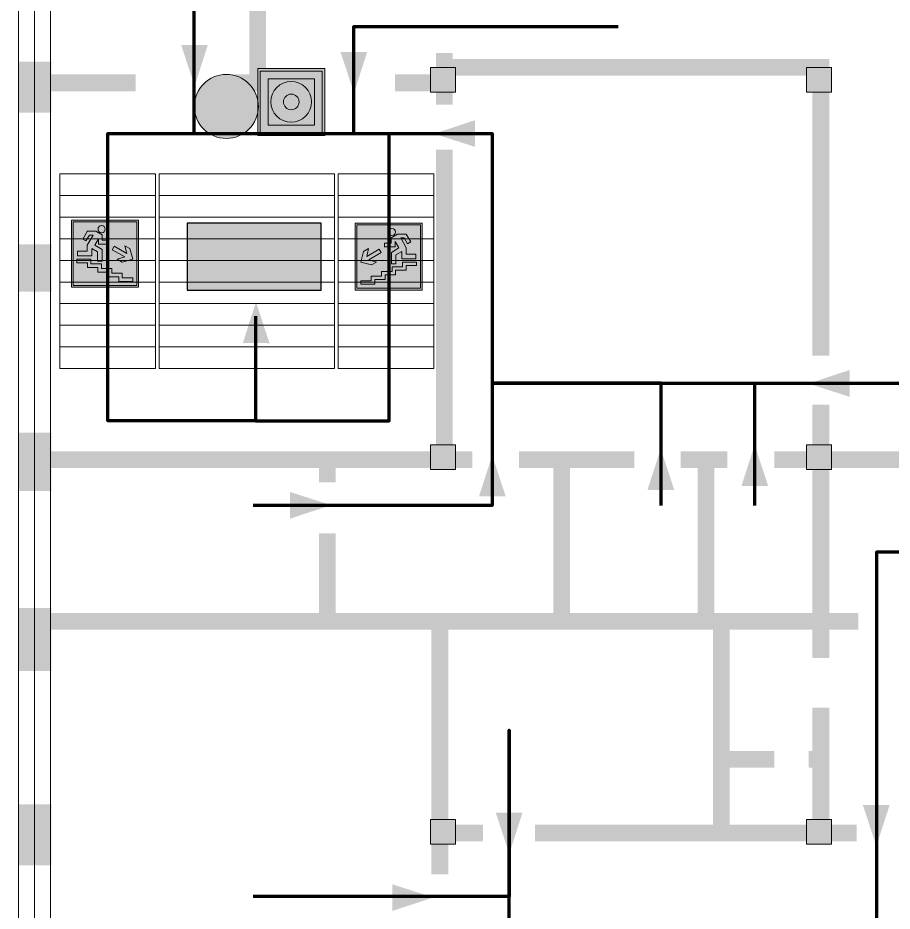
# Model space of a CAD drawing. Header units: millimetres. Extents: x 13810 to 67229, y 12374 to 21950.
# Drawn here: x 23628.8 to 23722.7, y 14291.2 to 14387.2 of the extents above; entities that cross this region are included whole.
import ezdxf

# ---------------------------------------------------------------- set-up
doc = ezdxf.new("R2010")
doc.units = ezdxf.units.MM
doc.layers.add('План_Штампы', color=7, linetype='Continuous')

# ---------------------------------------------------------------- blocks, each defined once
blk = doc.blocks.new('вниз')
at = {"lineweight": 0, "true_color": 0xffffff}
h = blk.add_hatch(color=7, dxfattribs=at)
h.dxf.hatch_style = 1
h.paths.add_polyline_path([(40994.51, -4472.22), (40986.51, -4472.22), (40986.51, -4480.22), (40994.51, -4480.22)])
h.paths.add_polyline_path([(40994.31, -4472.42), (40994.31, -4480.01), (40986.71, -4480.01), (40986.71, -4472.42)], flags=16)
h.paths.add_polyline_path([(40988.43, -4473.53), (40989.43, -4473.53), (40990.19, -4473.96), (40990.19, -4474.6), (40991, -4474.6), (40991, -4475.06), (40989.73, -4475.06), (40989.73, -4474.46), (40989.3, -4475.18), (40990.17, -4475.7), (40990.17, -4477.11), (40989.63, -4477.11), (40989.63, -4476.01), (40988.94, -4475.59), (40988.94, -4476.46), (40988.94, -4476.46), (40987.47, -4476.46), (40987.26, -4476.46), (40987.26, -4475.92), (40988.4, -4475.92), (40988.4, -4475.2), (40989.1, -4473.99), (40988.66, -4473.99), (40988.24, -4474.7), (40987.86, -4474.47), (40988.41, -4473.56)], flags=0)
h.paths.add_polyline_path([(40990.55, -4473.29, -1), (40989.69, -4473.29, -1)], flags=0)
h.paths.add_polyline_path([(40988.85, -4476.89), (40988.85, -4477.43), (40990.1, -4477.43), (40990.1, -4477.99), (40991.34, -4477.99), (40991.34, -4478.54), (40992.59, -4478.54), (40992.59, -4479.09), (40993.83, -4479.09), (40993.83, -4479.52), (40992.17, -4479.52), (40992.17, -4478.97), (40990.91, -4478.97), (40990.91, -4478.41), (40989.68, -4478.41), (40989.68, -4477.86), (40988.43, -4477.86), (40988.43, -4477.31), (40987.6, -4477.31), (40987.18, -4477.31), (40987.18, -4476.89)], flags=0)
h.paths.add_polyline_path([(40991.61, -4475.33), (40993.12, -4476.2), (40992.9, -4475.27), (40993.48, -4475.6), (40993.83, -4476.88), (40992.56, -4477.22), (40991.97, -4476.88), (40992.9, -4476.61), (40991.38, -4475.74), (40991.58, -4475.39)], flags=0)
h.paths.add_polyline_path([(40990.19, -4473.96), (40989.43, -4473.53), (40988.43, -4473.53), (40988.41, -4473.56), (40987.86, -4474.47), (40988.24, -4474.7), (40988.66, -4473.99), (40989.1, -4473.99), (40988.4, -4475.2), (40988.4, -4475.92), (40987.26, -4475.92), (40987.26, -4476.46), (40987.47, -4476.46), (40988.94, -4476.46), (40988.94, -4476.27), (40988.94, -4475.59), (40989.63, -4476.01), (40989.63, -4477.11), (40990.17, -4477.11), (40990.17, -4475.7), (40989.3, -4475.18), (40989.73, -4474.46), (40989.73, -4475.06), (40991, -4475.06), (40991, -4474.6), (40990.19, -4474.6)], flags=0)
h.paths.add_polyline_path([(40990.55, -4473.29, 1), (40989.69, -4473.29, 1)], flags=0)
h.paths.add_polyline_path([(40991.61, -4475.33), (40991.58, -4475.39), (40991.38, -4475.74), (40992.9, -4476.61), (40991.97, -4476.88), (40992.56, -4477.22), (40993.83, -4476.88), (40993.48, -4475.6), (40992.9, -4475.27), (40993.12, -4476.2)], flags=0)
h.paths.add_polyline_path([(40990.1, -4477.43), (40988.85, -4477.43), (40988.85, -4476.89), (40987.18, -4476.89), (40987.18, -4477.31), (40987.6, -4477.31), (40988.43, -4477.31), (40988.43, -4477.86), (40989.68, -4477.86), (40989.68, -4478.41), (40990.91, -4478.41), (40990.91, -4478.97), (40992.17, -4478.97), (40992.17, -4479.52), (40993.83, -4479.52), (40993.83, -4479.09), (40992.59, -4479.09), (40992.59, -4478.54), (40991.34, -4478.54), (40991.34, -4477.99), (40990.1, -4477.99)], flags=0)
at = {"lineweight": 0}
h = blk.add_hatch(color=126, dxfattribs=at)
h.dxf.hatch_style = 1
h.paths.add_polyline_path([(40994.31, -4472.42), (40986.71, -4472.42), (40986.71, -4480.01), (40994.31, -4480.01)])
h.paths.add_polyline_path([(40988.43, -4473.53), (40989.43, -4473.53), (40990.19, -4473.96), (40990.19, -4474.6), (40991, -4474.6), (40991, -4475.06), (40989.73, -4475.06), (40989.73, -4474.46), (40989.3, -4475.18), (40990.17, -4475.7), (40990.17, -4477.11), (40989.63, -4477.11), (40989.63, -4476.01), (40988.94, -4475.59), (40988.94, -4476.46), (40988.94, -4476.46), (40987.47, -4476.46), (40987.26, -4476.46), (40987.26, -4475.92), (40988.4, -4475.92), (40988.4, -4475.2), (40989.1, -4473.99), (40988.66, -4473.99), (40988.24, -4474.7), (40987.86, -4474.47), (40988.41, -4473.56)], flags=16)
h.paths.add_polyline_path([(40990.55, -4473.29, -1), (40989.69, -4473.29, -1)], flags=16)
h.paths.add_polyline_path([(40988.85, -4476.89), (40988.85, -4477.43), (40990.1, -4477.43), (40990.1, -4477.99), (40991.34, -4477.99), (40991.34, -4478.54), (40992.59, -4478.54), (40992.59, -4479.09), (40993.83, -4479.09), (40993.83, -4479.52), (40992.17, -4479.52), (40992.17, -4478.97), (40990.91, -4478.97), (40990.91, -4478.41), (40989.68, -4478.41), (40989.68, -4477.86), (40988.43, -4477.86), (40988.43, -4477.31), (40987.6, -4477.31), (40987.18, -4477.31), (40987.18, -4476.89)], flags=16)
h.paths.add_polyline_path([(40991.61, -4475.33), (40993.12, -4476.2), (40992.9, -4475.27), (40993.48, -4475.6), (40993.83, -4476.88), (40992.56, -4477.22), (40991.97, -4476.88), (40992.9, -4476.61), (40991.38, -4475.74), (40991.58, -4475.39)], flags=16)
at = {"lineweight": 0, "true_color": 0xffffff}
h = blk.add_hatch(color=7, dxfattribs=at)
h.dxf.hatch_style = 1
h.paths.add_polyline_path([(40989.73, -4474.46), (40989.73, -4475.06), (40991, -4475.06), (40991, -4474.6), (40990.19, -4474.6), (40990.19, -4473.96), (40989.43, -4473.53), (40988.43, -4473.53), (40988.41, -4473.56), (40987.86, -4474.47), (40988.24, -4474.7), (40988.66, -4473.99), (40989.1, -4473.99), (40988.4, -4475.2), (40988.4, -4475.92), (40987.26, -4475.92), (40987.26, -4476.46), (40987.47, -4476.46), (40988.94, -4476.46), (40988.94, -4475.59), (40989.63, -4476.01), (40989.63, -4477.11), (40990.17, -4477.11), (40990.17, -4475.7), (40989.3, -4475.18)])
h.paths.add_polyline_path([(40989.69, -4473.29, 1), (40990.55, -4473.29, 1)])
h.paths.add_polyline_path([(40991.61, -4475.33), (40991.58, -4475.39), (40991.38, -4475.74), (40992.9, -4476.61), (40991.97, -4476.88), (40992.56, -4477.22), (40993.83, -4476.88), (40993.48, -4475.6), (40992.9, -4475.27), (40993.12, -4476.2)])
h.paths.add_polyline_path([(40990.1, -4477.43), (40988.85, -4477.43), (40988.85, -4476.89), (40987.18, -4476.89), (40987.18, -4477.31), (40987.6, -4477.31), (40988.43, -4477.31), (40988.43, -4477.86), (40989.68, -4477.86), (40989.68, -4478.41), (40990.91, -4478.41), (40990.91, -4478.97), (40992.17, -4478.97), (40992.17, -4479.52), (40993.83, -4479.52), (40993.83, -4479.09), (40992.59, -4479.09), (40992.59, -4478.54), (40991.34, -4478.54), (40991.34, -4477.99), (40990.1, -4477.99)])
at = {"color": 126, "lineweight": 0}
for points in [[(40986.51, -4472.22), (40994.51, -4472.22), (40994.51, -4480.22), (40986.51, -4480.22)], [(40986.71, -4472.42), (40994.31, -4472.42), (40994.31, -4480.01), (40986.71, -4480.01)]]:
    blk.add_lwpolyline(points, close=True, dxfattribs=at)
for points in [[(40987.47, -4476.46), (40987.26, -4476.46), (40987.26, -4475.92), (40988.4, -4475.92), (40988.4, -4475.2), (40989.1, -4473.99), (40988.66, -4473.99), (40988.24, -4474.7), (40987.86, -4474.47), (40988.41, -4473.56), (40988.43, -4473.53), (40989.43, -4473.53), (40990.19, -4473.96), (40990.19, -4474.6), (40991, -4474.6), (40991, -4475.06), (40989.73, -4475.06), (40989.73, -4474.46), (40989.3, -4475.18), (40990.17, -4475.7), (40990.17, -4477.11), (40989.63, -4477.11), (40989.63, -4476.01), (40988.94, -4475.59), (40988.94, -4476.46)], [(40991.58, -4475.39), (40991.38, -4475.74), (40992.9, -4476.61), (40991.97, -4476.88), (40992.56, -4477.22), (40993.83, -4476.88), (40993.48, -4475.6), (40992.9, -4475.27), (40993.12, -4476.2), (40991.61, -4475.33), (40991.58, -4475.39)], [(40987.6, -4477.31), (40987.18, -4477.31), (40987.18, -4476.89), (40988.85, -4476.89), (40988.85, -4477.43), (40990.1, -4477.43), (40990.1, -4477.99), (40991.34, -4477.99), (40991.34, -4478.54), (40992.59, -4478.54), (40992.59, -4479.09), (40993.83, -4479.09), (40993.83, -4479.52), (40992.17, -4479.52), (40992.17, -4478.97), (40990.91, -4478.97), (40990.91, -4478.41), (40989.68, -4478.41), (40989.68, -4477.86), (40988.43, -4477.86), (40988.43, -4477.31), (40987.6, -4477.31)], [(40987.47, -4476.46), (40988.94, -4476.46), (40988.94, -4476.27)]]:
    blk.add_lwpolyline(points, dxfattribs=at)
blk.add_circle((40990.12, -4473.29), 0.432, dxfattribs=at)
blk = doc.blocks.new('A$C54414219')
at = {"true_color": 0xffffff}
h = blk.add_hatch(color=7, dxfattribs=at)
h.paths.add_polyline_path([(2.39, -9.45), (2.39, -18.3), (11.23, -18.3), (11.23, -9.45)], flags=0)
h.paths.add_polyline_path([(10.71, -13.87, -1), (2.92, -13.87, -1)], flags=0)
h.paths.add_polyline_path([(8.3, -13.87, -1), (5.33, -13.87, -1)], flags=0)
h.paths.add_polyline_path([(0.41, -7.47), (0.41, -20.27), (13.21, -20.27), (13.21, -7.47)])
h.paths.add_polyline_path([(0.92, -19.77), (12.71, -19.77), (12.71, -7.98), (0.92, -7.98)], flags=16)
h.paths.add_polyline_path([(11.23, -9.45), (11.23, -18.3), (2.39, -18.3), (2.39, -9.45)], flags=0)
at = {"lineweight": 5}
h = blk.add_hatch(color=242, dxfattribs=at)
h.paths.add_polyline_path([(12.71, -7.98), (0.92, -7.98), (0.92, -19.77), (12.71, -19.77)])
h.paths.add_polyline_path([(11.23, -18.3), (2.39, -18.3), (2.39, -9.45), (11.23, -9.45)], flags=16)
h.paths.add_polyline_path([(10.71, -13.87, -1), (2.92, -13.87, -1)], flags=0)
h.paths.add_polyline_path([(8.3, -13.87, -1), (5.33, -13.87, -1)], flags=0)
at = {"true_color": 0xffffff}
h = blk.add_hatch(color=7, dxfattribs=at)
h.paths.add_polyline_path([(2.39, -9.45), (2.39, -18.3), (11.23, -18.3), (11.23, -9.45)])
h.paths.add_polyline_path([(10.71, -13.87, -1), (2.92, -13.87, -1)], flags=16)
h.paths.add_polyline_path([(8.3, -13.87, -1), (5.33, -13.87, -1)], flags=0)
at = {"lineweight": 5}
h = blk.add_hatch(color=242, dxfattribs=at)
h.paths.add_polyline_path([(2.92, -13.87, 1), (10.71, -13.87, 1)])
h.paths.add_polyline_path([(8.3, -13.87, -1), (5.33, -13.87, -1)], flags=16)
at = {"color": 242, "lineweight": 5}
for p, q in [((0.41, -20.27), (0.41, -7.47)), ((0.41, -7.47), (13.21, -7.47)), ((0.41, -7.47), (13.21, -7.47)), ((13.21, -20.27), (13.21, -7.47)), ((0.41, -20.27), (13.21, -20.27))]:
    blk.add_line(p, q, dxfattribs=at)
for points in [[(0.92, -7.98), (12.71, -7.98), (12.71, -19.77), (0.92, -19.77)], [(2.39, -9.45), (11.23, -9.45), (11.23, -18.3), (2.39, -18.3)]]:
    blk.add_lwpolyline(points, close=True, dxfattribs=at)
for radius in [3.89, 1.49]:
    blk.add_circle((6.81, -13.87), radius, dxfattribs=at)
blk = doc.blocks.new('A$C7B8C2D5B')
at = {"lineweight": 0}
h = blk.add_hatch(color=5, dxfattribs=at)
h.dxf.hatch_style = 1
h.paths.add_polyline_path([(1.397, -3.024, 1), (-2.112, -3.024, 1)])
at = {"color": 5, "lineweight": 0}
blk.add_circle((-0.358, -3.024), 1.755, dxfattribs=at)
blk = doc.blocks.new('A$C7B4425F7')
at = {"true_color": 0xffffff}
blk.add_hatch(color=7, dxfattribs=at).paths.add_polyline_path([(0, 0), (-16, 0), (-16, -8), (0, -8)])
h = blk.add_hatch(color=126)
h.paths.add_polyline_path([(-0.2, -0.2), (-15.8, -0.2), (-15.8, -7.8), (-0.2, -7.8)])
h.paths.add_polyline_path([(-11.76, -2.03), (-11.76, -3.66), (-11.17, -3.66, -0.568275), (-11.17, -6.18), (-12.58, -6.18), (-12.58, -2.03)], flags=16)
h.paths.add_polyline_path([(-13.33, -4.12, -0.495768), (-13.59, -6.18), (-15.03, -6.18), (-15.03, -2.03), (-13.59, -2.03, -0.487973)], flags=16)
h.paths.add_polyline_path([(-10.25, -2.03), (-9.48, -2.03), (-9.48, -6.18), (-10.25, -6.18)], flags=16)
h.paths.add_polyline_path([(-13.84, -3.69), (-14.24, -3.69), (-14.24, -3.03), (-13.9, -3.03, -0.692621)], flags=0)
h.paths.add_polyline_path([(-9.15, -2.03), (-8.4, -2.03), (-8.04, -3.07), (-7.68, -2.03), (-6.93, -2.03), (-7.64, -4.1), (-6.93, -6.18), (-7.68, -6.18), (-8.04, -5.14), (-8.4, -6.18), (-9.15, -6.18), (-8.44, -4.1)], flags=16)
h.paths.add_polyline_path([(-11.76, -4.46), (-11.42, -4.46, -0.692621), (-11.36, -5.12), (-11.76, -5.12)], flags=0)
h.paths.add_polyline_path([(-13.9, -5.2), (-14.24, -5.2), (-14.24, -4.55), (-13.84, -4.55, -0.708038)], flags=0)
edge = h.paths.add_edge_path(flags=16)
edge.add_ellipse((-5.51, -4.08), major_axis=(0, 2.05), ratio=0.586184, start_angle=0, end_angle=360)
edge = h.paths.add_edge_path(flags=0)
edge.add_ellipse((-5.51, -4.08), major_axis=(0, 1.14), ratio=0.454828, start_angle=0, end_angle=360)
h.paths.add_polyline_path([(-4.13, -4.96, 0.377264), (-3.48, -4.52, 0.0555), (-3.16, -2.03), (-1.66, -2.03), (-1.66, -4.96), (-0.96, -4.96), (-0.96, -7.01), (-1.75, -7.01), (-1.75, -6.18), (-3.3, -6.18), (-3.3, -7.02), (-4.13, -7.02)], flags=16)
h.paths.add_polyline_path([(-2.73, -2.91), (-2.28, -2.91), (-2.28, -4.96), (-3.05, -4.96, 0.079136)], flags=0)
at = {"color": 126}
blk.add_lwpolyline([(-16, -8), (0, -8), (0, 0), (-16, 0)], close=True, dxfattribs=at)
blk = doc.blocks.new('вниз 3')
at = {"lineweight": 0, "true_color": 0xffffff}
h = blk.add_hatch(color=7, dxfattribs=at)
h.dxf.hatch_style = 1
h.paths.add_polyline_path([(40997.5, -4475.69), (40997.25, -4475.28), (40995.76, -4476.15), (40995.97, -4475.23), (40995.39, -4475.56), (40995.05, -4476.83), (40996.33, -4477.17), (40996.91, -4476.83), (40996, -4476.55)], flags=0)
h.paths.add_polyline_path([(40999.81, -4473.95), (41000.22, -4473.95), (41000.64, -4474.67), (41001.03, -4474.43), (41000.46, -4473.49), (41000.42, -4473.49), (40999.43, -4473.49), (40998.68, -4473.92), (40998.68, -4474.57), (40997.88, -4474.57), (40997.88, -4475), (40999.14, -4475), (40999.14, -4474.43), (40999.14, -4474.38), (40999.59, -4475.15), (40998.72, -4475.67), (40998.72, -4477.06), (40999.24, -4477.06), (40999.24, -4475.96), (40999.95, -4475.56), (40999.95, -4476.43), (41001.61, -4476.43), (41001.61, -4475.88), (41000.47, -4475.88), (41000.47, -4475.12)], flags=0)
h.paths.add_polyline_path([(40999.2, -4473.24, 1), (40998.35, -4473.24, 1)], flags=0)
h.paths.add_polyline_path([(41000.46, -4477.26), (41001.69, -4477.26), (41001.69, -4476.84), (41000.03, -4476.84), (41000.03, -4477.39), (40998.78, -4477.39), (40998.78, -4477.95), (40997.53, -4477.95), (40997.53, -4478.5), (40996.29, -4478.5), (40996.29, -4479.06), (40995.05, -4479.06), (40995.05, -4479.48), (40995.29, -4479.48), (40996.72, -4479.48), (40996.72, -4478.92), (40997.97, -4478.92), (40997.97, -4478.36), (40999.2, -4478.36), (40999.2, -4477.81), (41000.46, -4477.81)], flags=0)
h.paths.add_polyline_path([(41002.37, -4472.17), (40994.37, -4472.17), (40994.37, -4480.17), (41002.37, -4480.17)])
h.paths.add_polyline_path([(41002.16, -4479.96), (40994.57, -4479.96), (40994.57, -4472.37), (41002.16, -4472.37)], flags=16)
h.paths.add_polyline_path([(41001.61, -4475.88), (41001.61, -4476.43), (40999.95, -4476.43), (40999.95, -4475.56), (40999.24, -4475.96), (40999.24, -4477.06), (40998.72, -4477.06), (40998.72, -4475.67), (40999.59, -4475.15), (40999.14, -4474.38), (40999.14, -4474.43), (40999.14, -4475), (40997.88, -4475), (40997.88, -4474.57), (40998.68, -4474.57), (40998.68, -4473.92), (40999.43, -4473.49), (41000.42, -4473.49), (41000.46, -4473.49), (41001.03, -4474.43), (41000.64, -4474.67), (41000.22, -4473.95), (40999.81, -4473.95), (41000.47, -4475.12), (41000.47, -4475.88)], flags=0)
h.paths.add_polyline_path([(41001.69, -4476.84), (41001.69, -4477.26), (41000.46, -4477.26), (41000.46, -4477.81), (40999.2, -4477.81), (40999.2, -4478.36), (40997.97, -4478.36), (40997.97, -4478.92), (40996.72, -4478.92), (40996.72, -4479.48), (40995.05, -4479.48), (40995.05, -4479.06), (40996.29, -4479.06), (40996.29, -4478.5), (40997.53, -4478.5), (40997.53, -4477.95), (40998.78, -4477.95), (40998.78, -4477.39), (41000.03, -4477.39), (41000.03, -4476.84)], flags=0)
h.paths.add_polyline_path([(40998.35, -4473.24, -1), (40999.2, -4473.24, -1)], flags=0)
h.paths.add_polyline_path([(40997.5, -4475.69), (40996, -4476.55), (40996.91, -4476.83), (40996.33, -4477.17), (40995.05, -4476.83), (40995.39, -4475.56), (40995.97, -4475.23), (40995.76, -4476.15), (40997.25, -4475.28)], flags=0)
at = {"lineweight": 0}
h = blk.add_hatch(color=126, dxfattribs=at)
h.dxf.hatch_style = 1
h.paths.add_polyline_path([(41002.16, -4472.37), (40994.57, -4472.37), (40994.57, -4479.96), (41002.16, -4479.96)])
h.paths.add_polyline_path([(40995.97, -4475.23), (40995.76, -4476.15), (40997.25, -4475.28), (40997.5, -4475.69), (40996, -4476.55), (40996.91, -4476.83), (40996.33, -4477.17), (40995.05, -4476.83), (40995.39, -4475.56)], flags=16)
h.paths.add_polyline_path([(40997.88, -4474.57), (40998.68, -4474.57), (40998.68, -4473.92), (40999.43, -4473.49), (41000.42, -4473.49), (41000.46, -4473.49), (41001.03, -4474.43), (41000.64, -4474.67), (41000.22, -4473.95), (40999.81, -4473.95), (41000.47, -4475.12), (41000.47, -4475.88), (41001.61, -4475.88), (41001.61, -4476.43), (40999.95, -4476.43), (40999.95, -4475.56), (40999.24, -4475.96), (40999.24, -4477.06), (40998.72, -4477.06), (40998.72, -4475.67), (40999.59, -4475.15), (40999.14, -4474.38), (40999.14, -4474.43), (40999.14, -4475), (40997.88, -4475)], flags=16)
h.paths.add_polyline_path([(40998.35, -4473.24, -1), (40999.2, -4473.24, -1)], flags=16)
h.paths.add_polyline_path([(40997.53, -4477.95), (40998.78, -4477.95), (40998.78, -4477.39), (41000.03, -4477.39), (41000.03, -4476.84), (41001.69, -4476.84), (41001.69, -4477.26), (41000.46, -4477.26), (41000.46, -4477.81), (40999.2, -4477.81), (40999.2, -4478.36), (40997.97, -4478.36), (40997.97, -4478.92), (40996.72, -4478.92), (40996.72, -4479.48), (40995.05, -4479.48), (40995.05, -4479.06), (40996.29, -4479.06), (40996.29, -4478.5), (40997.53, -4478.5)], flags=16)
at = {"lineweight": 0, "true_color": 0xffffff}
h = blk.add_hatch(color=7, dxfattribs=at)
h.dxf.hatch_style = 1
h.paths.add_polyline_path([(40999.2, -4473.24, 1), (40998.35, -4473.24, 1)])
h.paths.add_polyline_path([(40999.81, -4473.95), (41000.22, -4473.95), (41000.64, -4474.67), (41001.03, -4474.43), (41000.46, -4473.49), (41000.42, -4473.49), (40999.43, -4473.49), (40998.68, -4473.92), (40998.68, -4474.57), (40997.88, -4474.57), (40997.88, -4475), (40999.14, -4475), (40999.14, -4474.43), (40999.14, -4474.38), (40999.59, -4475.15), (40998.72, -4475.67), (40998.72, -4477.06), (40999.24, -4477.06), (40999.24, -4475.96), (40999.95, -4475.56), (40999.95, -4476.43), (41001.61, -4476.43), (41001.61, -4475.88), (41000.47, -4475.88), (41000.47, -4475.12)])
h.paths.add_polyline_path([(40999.2, -4477.81), (41000.46, -4477.81), (41000.46, -4477.26), (41001.69, -4477.26), (41001.69, -4476.84), (41000.03, -4476.84), (41000.03, -4477.39), (40998.78, -4477.39), (40998.78, -4477.95), (40997.53, -4477.95), (40997.53, -4478.5), (40996.29, -4478.5), (40996.29, -4479.06), (40995.05, -4479.06), (40995.05, -4479.48), (40995.29, -4479.48), (40996.72, -4479.48), (40996.72, -4478.92), (40997.97, -4478.92), (40997.97, -4478.36), (40999.2, -4478.36)])
h.paths.add_polyline_path([(40997.5, -4475.69), (40997.25, -4475.28), (40995.76, -4476.15), (40995.97, -4475.23), (40995.39, -4475.56), (40995.05, -4476.83), (40996.33, -4477.17), (40996.91, -4476.83), (40996, -4476.55)])
at = {"color": 126, "lineweight": 0}
for points in [[(40994.37, -4472.17), (41002.37, -4472.17), (41002.37, -4480.17), (40994.37, -4480.17)], [(40994.57, -4472.37), (41002.16, -4472.37), (41002.16, -4479.96), (40994.57, -4479.96)]]:
    blk.add_lwpolyline(points, close=True, dxfattribs=at)
for points in [[(40999.14, -4474.43), (40999.14, -4475), (40997.88, -4475), (40997.88, -4474.57), (40998.68, -4474.57), (40998.68, -4473.92), (40999.43, -4473.49), (41000.42, -4473.49), (41000.46, -4473.49), (41001.03, -4474.43), (41000.64, -4474.67), (41000.22, -4473.95), (40999.81, -4473.95), (41000.47, -4475.12), (41000.47, -4475.88), (41001.61, -4475.88), (41001.61, -4476.43), (40999.95, -4476.43), (40999.95, -4475.56), (40999.24, -4475.96), (40999.24, -4477.06), (40998.72, -4477.06), (40998.72, -4475.67), (40999.59, -4475.15), (40999.14, -4474.38), (40999.14, -4474.43)], [(40995.05, -4476.83), (40995.39, -4475.56), (40995.97, -4475.23), (40995.76, -4476.15), (40997.25, -4475.28), (40997.5, -4475.69), (40996, -4476.55), (40996.91, -4476.83), (40996.33, -4477.17), (40995.05, -4476.83)], [(40995.29, -4479.48), (40995.05, -4479.48), (40995.05, -4479.06), (40996.29, -4479.06), (40996.29, -4478.5), (40997.53, -4478.5), (40997.53, -4477.95), (40998.78, -4477.95), (40998.78, -4477.39), (41000.03, -4477.39), (41000.03, -4476.84), (41001.69, -4476.84), (41001.69, -4477.26), (41000.46, -4477.26), (41000.46, -4477.81), (40999.2, -4477.81), (40999.2, -4478.36), (40997.97, -4478.36), (40997.97, -4478.92), (40996.72, -4478.92), (40996.72, -4479.48), (40995.05, -4479.48)]]:
    blk.add_lwpolyline(points, dxfattribs=at)
blk.add_circle((40998.77, -4473.24), 0.426, dxfattribs=at)

msp = doc.modelspace()

# ---------------------------------------------------------------- hatches: boundary and pattern name
at = {"lineweight": 0}
h = msp.add_hatch(color=256, dxfattribs=at)
h.dxf.hatch_style = 1
h.paths.add_polyline_path([(23675.771, 14379.257), (23675.771, 14381.927), (23673.104, 14381.927), (23673.104, 14379.257)])
h = msp.add_hatch(color=256, dxfattribs=at)
h.dxf.hatch_style = 1
h.paths.add_polyline_path([(23716.167, 14379.257), (23716.167, 14381.927), (23713.5, 14381.927), (23713.5, 14379.257)])
h = msp.add_hatch(color=256, dxfattribs=at)
h.dxf.hatch_style = 1
h.paths.add_polyline_path([(23675.771, 14338.703), (23675.771, 14341.372), (23673.104, 14341.372), (23673.104, 14338.703)])
h = msp.add_hatch(color=256, dxfattribs=at)
h.dxf.hatch_style = 1
h.paths.add_polyline_path([(23716.167, 14338.703), (23716.167, 14341.372), (23713.5, 14341.372), (23713.5, 14338.703)])
h = msp.add_hatch(color=256, dxfattribs=at)
h.dxf.hatch_style = 1
h.paths.add_polyline_path([(23675.771, 14298.424), (23675.771, 14301.093), (23673.104, 14301.093), (23673.104, 14298.424)])
h = msp.add_hatch(color=256, dxfattribs=at)
h.dxf.hatch_style = 1
h.paths.add_polyline_path([(23716.167, 14298.424), (23716.167, 14301.093), (23713.5, 14301.093), (23713.5, 14298.424)])

# ---------------------------------------------------------------- linework, layer by layer
for points in [[(23628.856, 14458.547), (23628.856, 14176.164)], [(23632.272, 14458.405), (23632.272, 14176.022)], [(23630.583, 14458.314), (23630.583, 14175.931)]]:
    msp.add_lwpolyline(points, dxfattribs=at)
for points, const_width in [([(23848.756, 14426.77), (23848.756, 14421.127), (23878.989, 14421.127), (23654.539, 14421.127), (23654.539, 14380.263), (23659.967, 14380.263), (23651.288, 14380.263)], 1.8), ([(23630.583, 14377.067), (23630.583, 14382.533)], 3.6), ([(23669.293, 14380.263), (23674.595, 14380.263), (23674.595, 14383.486)], 1.8), ([(23674.595, 14381.927), (23715.029, 14381.927), (23715.029, 14350.941)], 1.8), ([(23641.451, 14380.263), (23630.57, 14380.263)], 1.8), ([(23674.595, 14380.263), (23674.595, 14377.932)], 1.8), ([(23674.595, 14373.089), (23674.595, 14339.75)], 1.8), ([(23630.583, 14357.811), (23630.583, 14362.904)], 3.6), ([(23715.029, 14345.661), (23715.029, 14318.462)], 1.8), ([(23630.583, 14336.385), (23630.583, 14342.655)], 3.6), ([(23677.602, 14339.75), (23630.564, 14339.75)], 1.8), ([(23662.021, 14339.75), (23662.021, 14337.344)], 1.8), ([(23695.004, 14339.75), (23682.611, 14339.75)], 1.8), ([(23687.187, 14339.75), (23687.187, 14322.397)], 1.8), ([(23704.995, 14339.75), (23699.967, 14339.75)], 1.8), ([(23702.695, 14339.75), (23702.695, 14322.397)], 1.8), ([(23746.699, 14339.75), (23710.024, 14339.75)], 1.8), ([(23674.1, 14322.397), (23631.54, 14322.397), (23662.021, 14322.397), (23662.021, 14331.858)], 1.8), ([(23630.583, 14317.066), (23630.583, 14323.838)], 3.6), ([(23678.742, 14299.633), (23674.1, 14299.633), (23674.1, 14322.397), (23719.071, 14322.397)], 1.8), ([(23704.352, 14322.397), (23704.352, 14299.633)], 1.8), ([(23715.029, 14313.125), (23715.029, 14299.633), (23718.858, 14299.633), (23684.311, 14299.633)], 1.8), ([(23704.352, 14307.562), (23710.037, 14307.562)], 1.8), ([(23715.029, 14307.562), (23713.729, 14307.562)], 1.8), ([(23630.583, 14296.154), (23630.583, 14302.727)], 3.6), ([(23674.1, 14299.633), (23674.1, 14295.194)], 1.8)]:
    msp.add_lwpolyline(points, dxfattribs=dict(at, const_width=const_width))
at = {"color": 126, "lineweight": 100, "true_color": 0x008754}
for points in [[(23654.314, 14355.195), (23654.314, 14343.94), (23638.446, 14343.94), (23638.446, 14374.823), (23647.725, 14374.823), (23647.725, 14425.92)], [(23664.861, 14374.823), (23664.861, 14386.335), (23693.259, 14386.335)], [(23647.725, 14374.823), (23679.722, 14374.823), (23679.722, 14334.834), (23654.067, 14334.834)], [(23654.314, 14343.94), (23668.648, 14343.94), (23668.648, 14374.823)], [(23697.881, 14334.834), (23697.881, 14347.98), (23679.722, 14347.98), (23749.076, 14347.98), (23749.076, 14329.81)], [(23707.933, 14334.834), (23707.933, 14347.98)], [(23749.076, 14329.81), (23720.993, 14329.81), (23720.993, 14281.972), (23741.433, 14281.972)], [(23708.368, 14233.335), (23708.368, 14281.972), (23720.993, 14281.972), (23681.554, 14281.972), (23681.554, 14310.693), (23681.554, 14292.815), (23654.067, 14292.815)]]:
    msp.add_lwpolyline(points, dxfattribs=at)
at = {"lineweight": 0}
for points in [[(23675.771, 14381.927), (23675.771, 14379.257), (23673.104, 14379.257), (23673.104, 14381.927)], [(23716.167, 14381.927), (23716.167, 14379.257), (23713.5, 14379.257), (23713.5, 14381.927)], [(23633.294, 14370.479), (23633.294, 14368.155), (23643.577, 14368.155), (23643.577, 14370.479)], [(23643.976, 14370.479), (23643.976, 14368.155), (23662.776, 14368.155), (23662.776, 14370.479)], [(23663.183, 14370.479), (23663.183, 14368.155), (23673.465, 14368.155), (23673.465, 14370.479)], [(23633.294, 14368.155), (23633.294, 14365.83), (23643.577, 14365.83), (23643.577, 14368.155)], [(23643.976, 14368.155), (23643.976, 14365.83), (23662.776, 14365.83), (23662.776, 14368.155)], [(23663.183, 14368.155), (23663.183, 14365.83), (23673.465, 14365.83), (23673.465, 14368.155)], [(23633.294, 14365.83), (23633.294, 14363.506), (23643.577, 14363.506), (23643.577, 14365.83)], [(23643.976, 14365.83), (23643.976, 14363.506), (23662.776, 14363.506), (23662.776, 14365.83)], [(23663.183, 14365.83), (23663.183, 14363.506), (23673.465, 14363.506), (23673.465, 14365.83)], [(23633.294, 14363.506), (23633.294, 14361.182), (23643.577, 14361.182), (23643.577, 14363.506)], [(23643.976, 14363.506), (23643.976, 14361.182), (23662.776, 14361.182), (23662.776, 14363.506)], [(23663.183, 14363.506), (23663.183, 14361.182), (23673.465, 14361.182), (23673.465, 14363.506)], [(23633.294, 14361.182), (23633.294, 14358.857), (23643.577, 14358.857), (23643.577, 14361.182)], [(23643.976, 14361.182), (23643.976, 14358.857), (23662.776, 14358.857), (23662.776, 14361.182)], [(23663.183, 14361.182), (23663.183, 14358.857), (23673.465, 14358.857), (23673.465, 14361.182)], [(23633.294, 14358.857), (23633.294, 14356.533), (23643.577, 14356.533), (23643.577, 14358.857)], [(23643.976, 14358.857), (23643.976, 14356.533), (23662.776, 14356.533), (23662.776, 14358.857)], [(23663.183, 14358.857), (23663.183, 14356.533), (23673.465, 14356.533), (23673.465, 14358.857)], [(23633.294, 14356.533), (23633.294, 14354.209), (23643.577, 14354.209), (23643.577, 14356.533)], [(23643.976, 14356.533), (23643.976, 14354.209), (23662.776, 14354.209), (23662.776, 14356.533)], [(23663.183, 14356.533), (23663.183, 14354.209), (23673.465, 14354.209), (23673.465, 14356.533)], [(23633.294, 14354.209), (23633.294, 14351.884), (23643.577, 14351.884), (23643.577, 14354.209)], [(23643.976, 14354.209), (23643.976, 14351.884), (23662.776, 14351.884), (23662.776, 14354.209)], [(23663.183, 14354.209), (23663.183, 14351.884), (23673.465, 14351.884), (23673.465, 14354.209)], [(23633.294, 14351.884), (23633.294, 14349.56), (23643.577, 14349.56), (23643.577, 14351.884)], [(23643.976, 14351.884), (23643.976, 14349.56), (23662.776, 14349.56), (23662.776, 14351.884)], [(23663.183, 14351.884), (23663.183, 14349.56), (23673.465, 14349.56), (23673.465, 14351.884)], [(23675.771, 14341.372), (23675.771, 14338.703), (23673.104, 14338.703), (23673.104, 14341.372)], [(23716.167, 14341.372), (23716.167, 14338.703), (23713.5, 14338.703), (23713.5, 14341.372)], [(23675.771, 14301.093), (23675.771, 14298.424), (23673.104, 14298.424), (23673.104, 14301.093)], [(23716.167, 14301.093), (23716.167, 14298.424), (23713.5, 14298.424), (23713.5, 14301.093)]]:
    msp.add_lwpolyline(points, close=True, dxfattribs=at)
at = {"layer": 'План_Штампы', "color": 126, "true_color": 0x008754}
for points in [[(23646.317, 14384.341), (23649.189, 14384.337), (23647.771, 14379.929)], [(23663.433, 14383.592), (23666.305, 14383.589), (23664.887, 14379.18)], [(23677.895, 14376.248), (23677.891, 14373.376), (23673.483, 14374.794)], [(23655.813, 14352.283), (23652.941, 14352.287), (23654.359, 14356.695)], [(23718.113, 14349.393), (23718.109, 14346.522), (23713.701, 14347.939)], [(23709.374, 14336.933), (23706.502, 14336.937), (23707.92, 14341.345)], [(23699.283, 14336.517), (23696.411, 14336.52), (23697.829, 14340.928)], [(23681.184, 14335.81), (23678.312, 14335.814), (23679.73, 14340.222)], [(23658.011, 14333.419), (23658.015, 14336.29), (23662.423, 14334.873)], [(23719.54, 14302.643), (23722.412, 14302.64), (23720.994, 14298.231)], [(23680.11, 14301.817), (23682.982, 14301.813), (23681.564, 14297.405)], [(23668.991, 14291.256), (23668.995, 14294.128), (23673.403, 14292.71)]]:
    msp.add_solid(points, dxfattribs=at)

# ---------------------------------------------------------------- block references
at = {"rotation": 270}
for name, p, xscale, yscale, zscale in [('A$C54414219', (23665.943, 14382.047), 0.5625, 0.5625, 0.5625), ('A$C7B8C2D5B', (23657.101, 14377.021), 1.959677417948842, 1.959677417948842, 1.959677417948842)]:
    msp.add_blockref(name, p, dxfattribs=dict(at, xscale=xscale, yscale=yscale, zscale=zscale))
at = {"color": 126, "true_color": 0x008754, "xscale": 0.9, "yscale": 0.9, "zscale": 0.9}
for name, p in [('вниз', (-13253.33, 18390.495)), ('вниз 3', (-13229.931, 18390.147))]:
    msp.add_blockref(name, p, dxfattribs=at)
at = {"layer": 'План_Штампы', "xscale": 0.9, "yscale": 0.9, "zscale": 0.9}
msp.add_blockref('A$C7B4425F7', (23661.361, 14365.191), dxfattribs=at)

doc.saveas('drawing.dxf')
